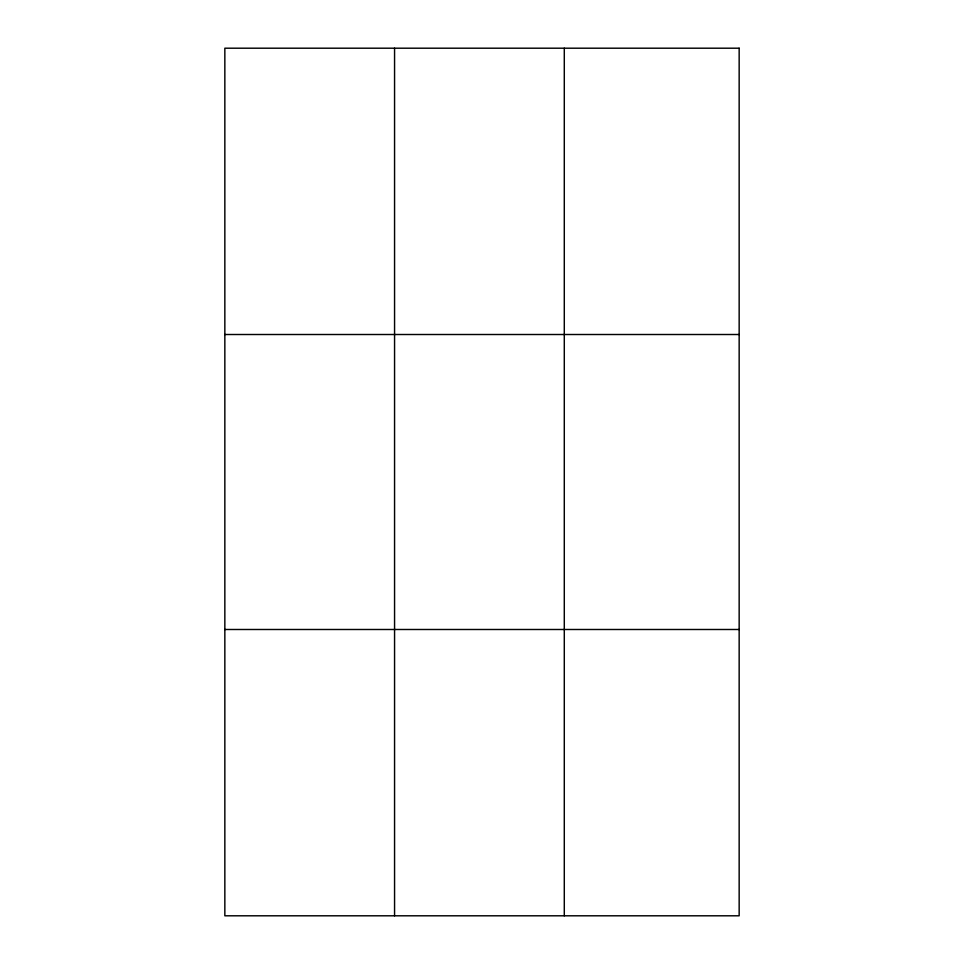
<?xml version="1.0" encoding="UTF-8"?>
<svg xmlns="http://www.w3.org/2000/svg" width="964" height="964" viewBox="0 0 964 964"><rect width="100%" height="100%" fill="white"/><g stroke="black" fill="none" stroke-linecap="round" stroke-linejoin="round"><path stroke-width="1.45" d="M394.565 915.8L394.565 48.2M564.289 915.8L564.289 48.2M224.841 334.508L739.159 334.508M224.841 629.492L739.159 629.492M739.159 48.2L739.159 915.8L224.841 915.8L224.841 48.2L739.159 48.2"/></g></svg>
